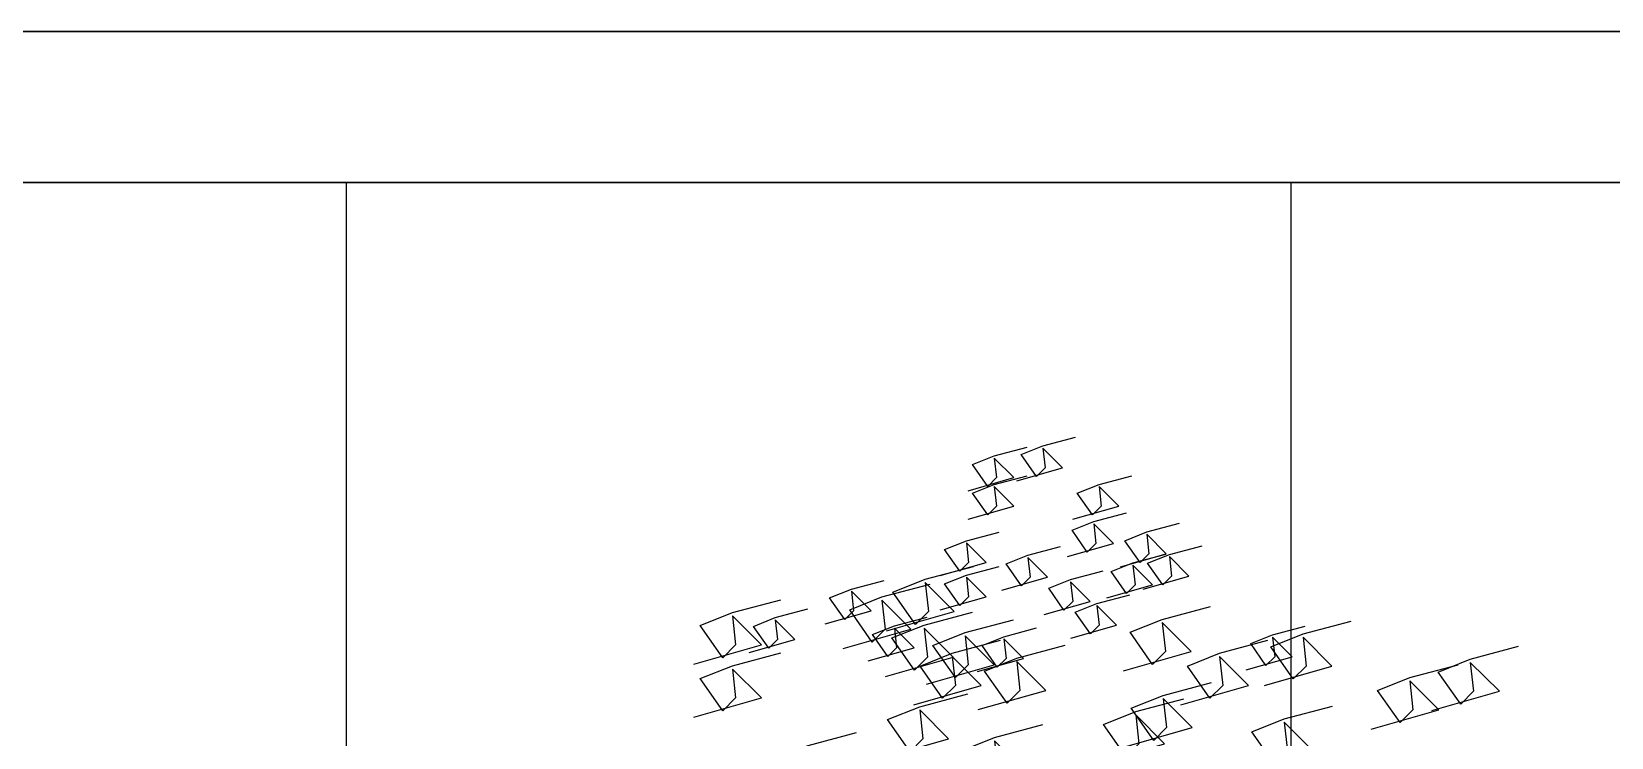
# Model space of a CAD drawing. Header units: metres. Extents: x -109 to 591, y -5 to 592.
# Drawn here: x 582.066 to 582.59, y 7.041 to 7.275 of the extents above; entities that cross this region are included whole.
import ezdxf

# ---------------------------------------------------------------- set-up
doc = ezdxf.new("R2010")
doc.units = ezdxf.units.M
doc.header["$LTSCALE"] = 0.03
doc.layers.add('Areas verdes', color=74, linetype='Continuous')
doc.layers.add('Muro bajo', color=7, linetype='Continuous', lineweight=30)

msp = doc.modelspace()

# ---------------------------------------------------------------- linework, layer by layer
for p, q in [((582.17039, 7.22491), (582.17039, 6.67491)), ((582.48338, 7.22491), (582.48338, 6.67491))]:
    msp.add_line(p, q)
at = {"layer": 'Areas verdes'}
for points in [[(582.39261, 7.12612), (582.40778, 7.13045), (582.40128, 7.13694), (582.402, 7.13045), (582.39911, 7.12756), (582.39405, 7.13478), (582.40128, 7.13767), (582.41211, 7.14055)], [(582.37649, 7.12284), (582.39166, 7.12717), (582.38516, 7.13367), (582.38588, 7.12717), (582.38299, 7.12429), (582.37793, 7.13151), (582.38516, 7.13439), (582.396, 7.13728)], [(582.37649, 7.11338), (582.39166, 7.11771), (582.38516, 7.12421), (582.38588, 7.11771), (582.38299, 7.11483), (582.37793, 7.12205), (582.38516, 7.12493), (582.396, 7.12782)], [(582.4112, 7.11338), (582.42637, 7.11771), (582.41987, 7.12421), (582.42059, 7.11771), (582.4177, 7.11483), (582.41265, 7.12205), (582.41987, 7.12493), (582.43071, 7.12782)], [(582.40945, 7.10106), (582.42462, 7.10539), (582.41812, 7.11189), (582.41884, 7.10539), (582.41595, 7.10251), (582.4109, 7.10972), (582.41812, 7.11261), (582.42896, 7.1155)], [(582.36725, 7.09471), (582.38243, 7.09904), (582.37592, 7.10553), (582.37665, 7.09904), (582.37376, 7.09615), (582.3687, 7.10337), (582.37592, 7.10626), (582.38676, 7.10914)], [(582.42698, 7.09762), (582.44215, 7.10195), (582.43565, 7.10845), (582.43637, 7.10195), (582.43348, 7.09906), (582.42843, 7.10628), (582.43565, 7.10917), (582.44649, 7.11205)], [(582.38762, 7.08991), (582.4028, 7.09424), (582.39629, 7.10074), (582.39702, 7.09424), (582.39413, 7.09135), (582.38907, 7.09857), (582.39629, 7.10146), (582.40713, 7.10435)], [(582.43449, 7.09019), (582.44966, 7.09452), (582.44316, 7.10101), (582.44388, 7.09452), (582.44099, 7.09163), (582.43593, 7.09885), (582.44316, 7.10174), (582.45399, 7.10462)], [(582.42243, 7.08737), (582.4376, 7.09171), (582.4311, 7.0982), (582.43182, 7.09171), (582.42893, 7.08882), (582.42388, 7.09604), (582.4311, 7.09892), (582.44194, 7.10181)], [(582.32915, 7.0787), (582.34432, 7.08303), (582.33782, 7.08953), (582.33854, 7.08303), (582.33565, 7.08014), (582.3306, 7.08736), (582.33782, 7.09025), (582.34866, 7.09314)], [(582.34946, 7.07644), (582.37187, 7.08283), (582.36226, 7.09243), (582.36333, 7.08283), (582.35906, 7.07857), (582.35159, 7.08923), (582.36226, 7.0935), (582.37827, 7.09776)], [(582.36725, 7.08333), (582.38243, 7.08766), (582.37592, 7.09416), (582.37665, 7.08766), (582.37376, 7.08477), (582.3687, 7.09199), (582.37592, 7.09488), (582.38676, 7.09777)], [(582.40173, 7.08185), (582.41691, 7.08618), (582.4104, 7.09268), (582.41113, 7.08618), (582.40824, 7.08329), (582.40318, 7.09051), (582.4104, 7.0934), (582.42124, 7.09629)], [(582.33513, 7.0706), (582.35754, 7.077), (582.34794, 7.08659), (582.349, 7.077), (582.34473, 7.07273), (582.33726, 7.0834), (582.34794, 7.08766), (582.36394, 7.09193)], [(582.4105, 7.07396), (582.42567, 7.07829), (582.41917, 7.08479), (582.41989, 7.07829), (582.417, 7.07541), (582.41195, 7.08263), (582.41917, 7.08551), (582.43001, 7.0884)], [(582.28558, 7.0654), (582.30799, 7.07179), (582.29839, 7.08139), (582.29945, 7.07179), (582.29518, 7.06753), (582.28771, 7.07819), (582.29839, 7.08246), (582.31439, 7.08672)], [(582.30391, 7.06924), (582.31908, 7.07357), (582.31257, 7.08007), (582.3133, 7.07357), (582.31041, 7.07068), (582.30535, 7.0779), (582.31257, 7.08079), (582.32341, 7.08368)], [(582.34911, 7.06129), (582.37152, 7.06768), (582.36192, 7.07728), (582.36299, 7.06768), (582.35872, 7.06342), (582.35125, 7.07408), (582.36192, 7.07835), (582.37793, 7.08261)], [(582.42801, 7.06317), (582.45042, 7.06956), (582.44081, 7.07916), (582.44188, 7.06956), (582.43761, 7.0653), (582.43014, 7.07596), (582.44081, 7.08023), (582.45682, 7.08449)], [(582.34339, 7.06651), (582.35857, 7.07084), (582.35206, 7.07734), (582.35279, 7.07084), (582.3499, 7.06796), (582.34484, 7.07518), (582.35206, 7.07806), (582.3629, 7.08095)], [(582.36267, 7.0588), (582.38508, 7.06519), (582.37548, 7.07479), (582.37654, 7.06519), (582.37228, 7.06093), (582.36481, 7.07159), (582.37548, 7.07585), (582.39148, 7.08012)], [(582.37964, 7.06293), (582.39482, 7.06726), (582.38831, 7.07376), (582.38904, 7.06726), (582.38615, 7.06438), (582.38109, 7.07159), (582.38831, 7.07448), (582.39915, 7.07737)], [(582.46866, 7.06353), (582.48383, 7.06786), (582.47733, 7.07436), (582.47805, 7.06786), (582.47516, 7.06498), (582.47011, 7.0722), (582.47733, 7.07508), (582.48817, 7.07797)], [(582.47463, 7.05835), (582.49704, 7.06475), (582.48744, 7.07434), (582.4885, 7.06475), (582.48423, 7.06048), (582.47676, 7.07114), (582.48744, 7.07541), (582.50344, 7.07967)], [(582.35844, 7.05197), (582.38085, 7.05837), (582.37124, 7.06797), (582.37231, 7.05837), (582.36804, 7.0541), (582.36057, 7.06477), (582.37124, 7.06903), (582.38725, 7.0733)], [(582.447, 7.05197), (582.46941, 7.05837), (582.4598, 7.06797), (582.46087, 7.05837), (582.4566, 7.0541), (582.44913, 7.06477), (582.4598, 7.06903), (582.47581, 7.0733)], [(582.28558, 7.04779), (582.30799, 7.05419), (582.29839, 7.06378), (582.29945, 7.05419), (582.29518, 7.04992), (582.28771, 7.06059), (582.29839, 7.06485), (582.31439, 7.06912)], [(582.37978, 7.05032), (582.40219, 7.05671), (582.39258, 7.06631), (582.39365, 7.05671), (582.38938, 7.05245), (582.38191, 7.06311), (582.39258, 7.06738), (582.40859, 7.07164)], [(582.53008, 7.04999), (582.55249, 7.05639), (582.54288, 7.06599), (582.54395, 7.05639), (582.53968, 7.05212), (582.53221, 7.06279), (582.54288, 7.06705), (582.55889, 7.07132)], [(582.51, 7.04389), (582.53241, 7.05029), (582.5228, 7.05988), (582.52387, 7.05029), (582.5196, 7.04602), (582.51213, 7.05669), (582.5228, 7.06095), (582.53881, 7.06522)], [(582.42835, 7.038), (582.45076, 7.0444), (582.44116, 7.05399), (582.44223, 7.0444), (582.43796, 7.04013), (582.43049, 7.0508), (582.44116, 7.05506), (582.45716, 7.05933)], [(582.34762, 7.03425), (582.37003, 7.04065), (582.36043, 7.05025), (582.3615, 7.04065), (582.35723, 7.03638), (582.34976, 7.04705), (582.36043, 7.05131), (582.37644, 7.05558)], [(582.41919, 7.03261), (582.4416, 7.039), (582.432, 7.0486), (582.43306, 7.039), (582.4288, 7.03474), (582.42133, 7.0454), (582.432, 7.04967), (582.448, 7.05393)], [(582.4684, 7.03018), (582.49081, 7.03658), (582.48121, 7.04618), (582.48227, 7.03658), (582.478, 7.03232), (582.47053, 7.04298), (582.48121, 7.04724), (582.49721, 7.05151)], [(582.31065, 7.0214), (582.33306, 7.0278), (582.32345, 7.03739), (582.32452, 7.0278), (582.32025, 7.02353), (582.31278, 7.0342), (582.32345, 7.03846), (582.33946, 7.04273)], [(582.37242, 7.02403), (582.39483, 7.03043), (582.38522, 7.04002), (582.38629, 7.03043), (582.38202, 7.02616), (582.37455, 7.03682), (582.38522, 7.04109), (582.40123, 7.04535)]]:
    msp.add_lwpolyline(points, dxfattribs=at)
at = {"layer": 'Muro bajo'}
for p, q in [((588.28491, 7.27491), (581.88491, 7.27491)), ((588.28491, 7.22491), (581.88491, 7.22491))]:
    msp.add_line(p, q, dxfattribs=at)

doc.saveas('drawing.dxf')
